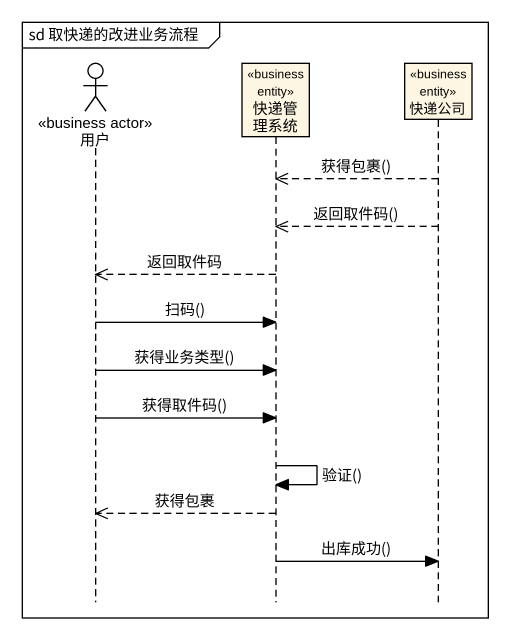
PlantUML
@startuml
mainframe sd 取快递的改进业务流程
hide footbox
actor 用户 <<business actor>>
participant 快递管理系统 <<business entity>>
participant 快递公司 <<business entity>>

快递公司 -->> 快递管理系统 : 获得包裹()
快递公司 -->> 快递管理系统 : 返回取件码()
快递管理系统 -->> 用户 : 返回取件码
用户 -> 快递管理系统 : 扫码()
用户 -> 快递管理系统 : 获得业务类型()
用户 -> 快递管理系统 : 获得取件码()
快递管理系统 -> 快递管理系统 : 验证()
快递管理系统 -->> 用户 : 获得包裹
快递管理系统 -> 快递公司 : 出库成功()
@enduml
